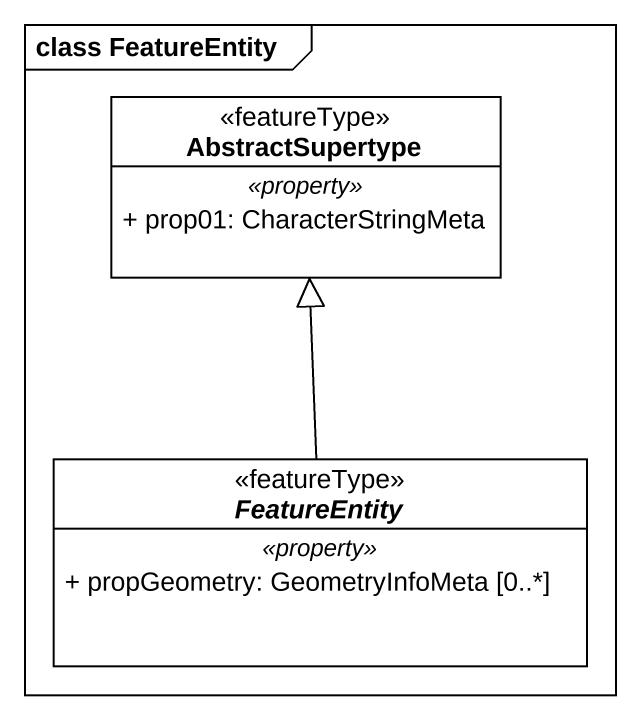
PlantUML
@startuml
mainframe class FeatureEntity
hide circle
hide empty members
skinparam classAttributeIconSize 0
class AbstractSupertype <<featureType>> {
  .. <<property>> ..
  + prop01: CharacterStringMeta
}
abstract class FeatureEntity <<featureType>> {
  .. <<property>> ..
  + propGeometry: GeometryInfoMeta [0..*]
}
FeatureEntity -up-|> AbstractSupertype
@enduml
